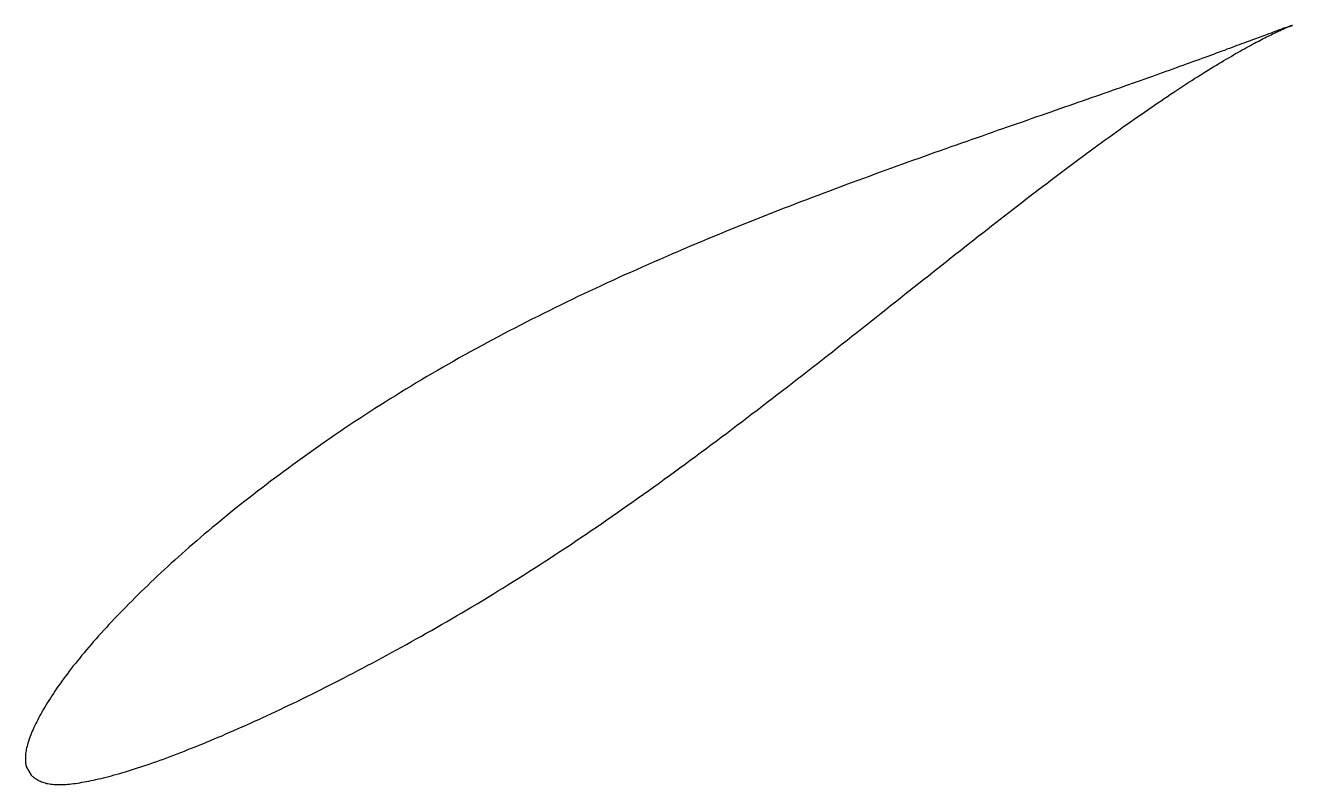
# Model space of a CAD drawing. Header units: metres. Extents: x -40 to 80, y -24 to 48.
import ezdxf

# ---------------------------------------------------------------- set-up
doc = ezdxf.new("R2010")
doc.units = ezdxf.units.M

msp = doc.modelspace()

# ---------------------------------------------------------------- linework, layer by layer
msp.add_lwpolyline([(80.41, 47.82), (80.41, 47.82), (80.4, 47.82), (80.39, 47.82), (80.37, 47.81), (80.35, 47.81), (80.32, 47.8), (80.28, 47.79), (80.25, 47.77), (80.2, 47.76), (80.15, 47.74), (80.1, 47.72), (80.04, 47.7), (79.98, 47.68), (79.91, 47.66), (79.83, 47.63), (79.75, 47.6), (79.67, 47.57), (79.58, 47.54), (79.49, 47.51), (79.39, 47.47), (79.28, 47.44), (79.18, 47.4), (79.06, 47.35), (78.94, 47.31), (78.82, 47.27), (78.69, 47.22), (78.56, 47.17), (78.42, 47.12), (78.28, 47.06), (78.13, 47.01), (77.98, 46.95), (77.82, 46.89), (77.66, 46.83), (77.49, 46.77), (77.32, 46.71), (77.14, 46.64), (76.96, 46.57), (76.77, 46.5), (76.58, 46.43), (76.38, 46.36), (76.18, 46.29), (75.98, 46.21), (75.77, 46.13), (75.55, 46.05), (75.33, 45.97), (75.11, 45.89), (74.88, 45.8), (74.65, 45.71), (74.41, 45.63), (74.16, 45.54), (73.92, 45.44), (73.66, 45.35), (73.41, 45.26), (73.14, 45.16), (72.88, 45.06), (72.61, 44.96), (72.33, 44.86), (72.05, 44.76), (71.77, 44.66), (71.48, 44.55), (71.18, 44.44), (70.88, 44.34), (70.58, 44.23), (70.28, 44.12), (69.96, 44), (69.65, 43.89), (69.33, 43.77), (69, 43.66), (68.67, 43.54), (68.34, 43.42), (68, 43.3), (67.66, 43.18), (67.32, 43.05), (66.97, 42.93), (66.61, 42.8), (66.25, 42.68), (65.89, 42.55), (65.52, 42.42), (65.15, 42.29), (64.78, 42.15), (64.4, 42.02), (64.02, 41.89), (63.63, 41.75), (63.24, 41.61), (62.85, 41.47), (62.45, 41.33), (62.05, 41.19), (61.64, 41.05), (61.23, 40.91), (60.82, 40.76), (60.4, 40.62), (59.98, 40.47), (59.56, 40.32), (59.13, 40.17), (58.7, 40.02), (58.26, 39.87), (57.83, 39.72), (57.39, 39.57), (56.94, 39.41), (56.49, 39.25), (56.04, 39.1), (55.59, 38.94), (55.13, 38.78), (54.67, 38.62), (54.2, 38.46), (53.73, 38.29), (53.26, 38.13), (52.79, 37.96), (52.31, 37.8), (51.83, 37.63), (51.35, 37.46), (50.87, 37.29), (50.38, 37.12), (49.89, 36.95), (49.4, 36.78), (48.9, 36.6), (48.4, 36.43), (47.9, 36.25), (47.4, 36.07), (46.89, 35.89), (46.38, 35.71), (45.87, 35.53), (45.36, 35.35), (44.84, 35.16), (44.33, 34.98), (43.81, 34.79), (43.29, 34.61), (42.76, 34.42), (42.24, 34.23), (41.71, 34.04), (41.18, 33.84), (40.65, 33.65), (40.12, 33.45), (39.58, 33.26), (39.05, 33.06), (38.51, 32.86), (37.97, 32.66), (37.43, 32.46), (36.88, 32.26), (36.34, 32.05), (35.8, 31.85), (35.25, 31.64), (34.7, 31.43), (34.15, 31.23), (33.6, 31.01), (33.05, 30.8), (32.5, 30.59), (31.95, 30.38), (31.39, 30.16), (30.84, 29.94), (30.28, 29.72), (29.73, 29.5), (29.17, 29.28), (28.61, 29.06), (28.05, 28.84), (27.49, 28.61), (26.94, 28.38), (26.38, 28.16), (25.82, 27.93), (25.26, 27.69), (24.7, 27.46), (24.14, 27.23), (23.57, 26.99), (23.01, 26.76), (22.45, 26.52), (21.89, 26.28), (21.33, 26.04), (20.77, 25.79), (20.21, 25.55), (19.65, 25.31), (19.09, 25.06), (18.53, 24.81), (17.97, 24.56), (17.41, 24.31), (16.85, 24.06), (16.3, 23.81), (15.74, 23.55), (15.18, 23.3), (14.63, 23.04), (14.07, 22.78), (13.52, 22.52), (12.96, 22.26), (12.41, 22), (11.86, 21.73), (11.31, 21.47), (10.76, 21.2), (10.21, 20.93), (9.67, 20.66), (9.12, 20.39), (8.58, 20.12), (8.03, 19.84), (7.49, 19.57), (6.95, 19.29), (6.41, 19.01), (5.88, 18.73), (5.34, 18.45), (4.81, 18.17), (4.27, 17.89), (3.74, 17.6), (3.22, 17.32), (2.69, 17.03), (2.16, 16.74), (1.64, 16.45), (1.12, 16.16), (0.6, 15.87), (0.08, 15.57), (-0.43, 15.28), (-0.94, 14.98), (-1.45, 14.68), (-1.96, 14.39), (-2.47, 14.09), (-2.97, 13.79), (-3.47, 13.48), (-3.97, 13.18), (-4.47, 12.88), (-4.96, 12.57), (-5.45, 12.27), (-5.94, 11.96), (-6.43, 11.65), (-6.91, 11.34), (-7.39, 11.03), (-7.87, 10.72), (-8.35, 10.41), (-8.82, 10.1), (-9.29, 9.79), (-9.76, 9.47), (-10.22, 9.16), (-10.68, 8.85), (-11.14, 8.53), (-11.6, 8.22), (-12.05, 7.9), (-12.5, 7.59), (-12.95, 7.27), (-13.39, 6.95), (-13.84, 6.64), (-14.28, 6.32), (-14.71, 6), (-15.14, 5.68), (-15.57, 5.37), (-16, 5.05), (-16.42, 4.73), (-16.85, 4.42), (-17.26, 4.1), (-17.68, 3.78), (-18.09, 3.47), (-18.5, 3.15), (-18.9, 2.83), (-19.3, 2.52), (-19.7, 2.2), (-20.1, 1.89), (-20.49, 1.57), (-20.88, 1.26), (-21.26, 0.94), (-21.64, 0.63), (-22.02, 0.32), (-22.4, 0.01), (-22.77, -0.31), (-23.14, -0.62), (-23.5, -0.93), (-23.86, -1.24), (-24.22, -1.55), (-24.57, -1.85), (-24.92, -2.16), (-25.27, -2.47), (-25.61, -2.77), (-25.95, -3.08), (-26.29, -3.38), (-26.62, -3.69), (-26.95, -3.99), (-27.27, -4.29), (-27.59, -4.59), (-27.91, -4.89), (-28.22, -5.18), (-28.53, -5.48), (-28.84, -5.78), (-29.14, -6.07), (-29.44, -6.36), (-29.73, -6.65), (-30.02, -6.94), (-30.31, -7.23), (-30.59, -7.52), (-30.87, -7.8), (-31.15, -8.09), (-31.42, -8.37), (-31.68, -8.65), (-31.95, -8.93), (-32.21, -9.21), (-32.46, -9.48), (-32.71, -9.76), (-32.96, -10.03), (-33.2, -10.3), (-33.44, -10.57), (-33.68, -10.84), (-33.91, -11.1), (-34.13, -11.36), (-34.36, -11.63), (-34.58, -11.89), (-34.79, -12.14), (-35, -12.4), (-35.21, -12.65), (-35.41, -12.91), (-35.61, -13.15), (-35.8, -13.4), (-35.99, -13.65), (-36.17, -13.89), (-36.36, -14.13), (-36.53, -14.37), (-36.7, -14.61), (-36.87, -14.85), (-37.04, -15.08), (-37.2, -15.31), (-37.35, -15.54), (-37.5, -15.76), (-37.65, -15.99), (-37.79, -16.21), (-37.93, -16.43), (-38.06, -16.64), (-38.2, -16.86), (-38.32, -17.07), (-38.44, -17.27), (-38.56, -17.48), (-38.67, -17.68), (-38.78, -17.88), (-38.89, -18.07), (-38.99, -18.27), (-39.09, -18.46), (-39.18, -18.64), (-39.27, -18.83), (-39.36, -19.01), (-39.44, -19.19), (-39.51, -19.36), (-39.59, -19.53), (-39.65, -19.7), (-39.72, -19.87), (-39.78, -20.03), (-39.83, -20.19), (-39.88, -20.34), (-39.93, -20.5), (-39.97, -20.65), (-40.01, -20.8), (-40.05, -20.94), (-40.08, -21.08), (-40.1, -21.22), (-40.12, -21.36), (-40.14, -21.49), (-40.15, -21.62), (-40.16, -21.74), (-40.17, -21.86), (-40.17, -21.98), (-40.17, -22.09), (-40.16, -22.2), (-40.15, -22.3), (-40.14, -22.4), (-40.13, -22.49), (-40.11, -22.57), (-40.1, -22.65), (-40.08, -22.71), (-40.07, -22.76), (-40.06, -22.79), (-39.61, -23.55), (-39.6, -23.56), (-39.58, -23.57), (-39.55, -23.6), (-39.51, -23.63), (-39.46, -23.68), (-39.39, -23.73), (-39.31, -23.79), (-39.23, -23.85), (-39.14, -23.91), (-39.05, -23.97), (-38.95, -24.03), (-38.85, -24.08), (-38.74, -24.13), (-38.63, -24.18), (-38.52, -24.22), (-38.4, -24.26), (-38.27, -24.29), (-38.15, -24.33), (-38.02, -24.35), (-37.88, -24.38), (-37.74, -24.4), (-37.6, -24.42), (-37.45, -24.43), (-37.3, -24.44), (-37.15, -24.45), (-36.99, -24.45), (-36.83, -24.45), (-36.66, -24.45), (-36.49, -24.44), (-36.32, -24.43), (-36.14, -24.42), (-35.96, -24.4), (-35.77, -24.38), (-35.58, -24.35), (-35.39, -24.33), (-35.19, -24.3), (-34.99, -24.27), (-34.78, -24.23), (-34.57, -24.19), (-34.35, -24.15), (-34.13, -24.11), (-33.91, -24.06), (-33.68, -24.01), (-33.45, -23.96), (-33.21, -23.91), (-32.97, -23.85), (-32.73, -23.79), (-32.48, -23.73), (-32.23, -23.67), (-31.97, -23.6), (-31.71, -23.53), (-31.44, -23.46), (-31.18, -23.38), (-30.9, -23.3), (-30.63, -23.22), (-30.35, -23.13), (-30.06, -23.05), (-29.78, -22.96), (-29.49, -22.86), (-29.19, -22.77), (-28.89, -22.67), (-28.59, -22.56), (-28.29, -22.46), (-27.98, -22.35), (-27.67, -22.24), (-27.35, -22.13), (-27.03, -22.01), (-26.71, -21.89), (-26.38, -21.77), (-26.05, -21.65), (-25.72, -21.52), (-25.38, -21.39), (-25.04, -21.26), (-24.7, -21.12), (-24.35, -20.98), (-24, -20.84), (-23.64, -20.7), (-23.29, -20.55), (-22.93, -20.41), (-22.56, -20.25), (-22.2, -20.1), (-21.83, -19.94), (-21.45, -19.79), (-21.08, -19.62), (-20.7, -19.46), (-20.32, -19.29), (-19.93, -19.12), (-19.54, -18.95), (-19.15, -18.78), (-18.76, -18.6), (-18.36, -18.42), (-17.96, -18.24), (-17.56, -18.05), (-17.16, -17.87), (-16.75, -17.68), (-16.34, -17.49), (-15.92, -17.29), (-15.51, -17.09), (-15.09, -16.89), (-14.67, -16.69), (-14.25, -16.49), (-13.82, -16.28), (-13.39, -16.07), (-12.96, -15.86), (-12.53, -15.64), (-12.09, -15.43), (-11.66, -15.21), (-11.22, -14.98), (-10.78, -14.76), (-10.33, -14.53), (-9.89, -14.3), (-9.44, -14.07), (-8.99, -13.84), (-8.54, -13.6), (-8.08, -13.36), (-7.63, -13.12), (-7.17, -12.88), (-6.71, -12.63), (-6.25, -12.38), (-5.78, -12.13), (-5.32, -11.88), (-4.85, -11.62), (-4.38, -11.36), (-3.91, -11.11), (-3.44, -10.84), (-2.97, -10.58), (-2.49, -10.31), (-2.02, -10.04), (-1.54, -9.77), (-1.06, -9.5), (-0.58, -9.22), (-0.1, -8.95), (0.38, -8.67), (0.86, -8.38), (1.35, -8.1), (1.84, -7.81), (2.32, -7.52), (2.81, -7.23), (3.3, -6.94), (3.79, -6.64), (4.28, -6.34), (4.77, -6.04), (5.26, -5.74), (5.75, -5.44), (6.24, -5.13), (6.73, -4.82), (7.23, -4.51), (7.72, -4.19), (8.22, -3.88), (8.71, -3.56), (9.21, -3.24), (9.7, -2.92), (10.2, -2.59), (10.69, -2.27), (11.19, -1.94), (11.69, -1.61), (12.18, -1.28), (12.68, -0.94), (13.18, -0.61), (13.67, -0.27), (14.17, 0.07), (14.67, 0.41), (15.17, 0.75), (15.66, 1.09), (16.16, 1.44), (16.66, 1.79), (17.15, 2.14), (17.65, 2.49), (18.15, 2.84), (18.64, 3.19), (19.14, 3.55), (19.63, 3.9), (20.13, 4.26), (20.62, 4.62), (21.12, 4.97), (21.61, 5.33), (22.11, 5.7), (22.6, 6.06), (23.09, 6.42), (23.59, 6.78), (24.08, 7.15), (24.57, 7.51), (25.06, 7.88), (25.55, 8.25), (26.04, 8.62), (26.53, 8.98), (27.02, 9.35), (27.51, 9.72), (27.99, 10.09), (28.48, 10.46), (28.96, 10.83), (29.45, 11.2), (29.93, 11.57), (30.42, 11.94), (30.9, 12.31), (31.38, 12.68), (31.86, 13.06), (32.34, 13.43), (32.82, 13.8), (33.3, 14.17), (33.78, 14.54), (34.25, 14.91), (34.73, 15.28), (35.2, 15.65), (35.67, 16.02), (36.14, 16.39), (36.62, 16.76), (37.08, 17.13), (37.55, 17.5), (38.02, 17.87), (38.48, 18.23), (38.95, 18.6), (39.41, 18.97), (39.87, 19.33), (40.33, 19.7), (40.79, 20.06), (41.25, 20.42), (41.71, 20.78), (42.16, 21.15), (42.61, 21.5), (43.07, 21.86), (43.52, 22.22), (43.97, 22.58), (44.41, 22.93), (44.86, 23.29), (45.3, 23.64), (45.75, 23.99), (46.19, 24.34), (46.63, 24.69), (47.06, 25.03), (47.5, 25.38), (47.93, 25.72), (48.37, 26.06), (48.8, 26.4), (49.23, 26.74), (49.65, 27.08), (50.08, 27.41), (50.5, 27.74), (50.93, 28.08), (51.34, 28.4), (51.76, 28.73), (52.18, 29.06), (52.59, 29.38), (53.01, 29.7), (53.42, 30.02), (53.82, 30.33), (54.23, 30.65), (54.63, 30.96), (55.03, 31.27), (55.43, 31.58), (55.83, 31.88), (56.23, 32.19), (56.62, 32.49), (57.01, 32.78), (57.4, 33.08), (57.79, 33.37), (58.17, 33.66), (58.55, 33.95), (58.93, 34.23), (59.31, 34.52), (59.68, 34.8), (60.06, 35.07), (60.43, 35.35), (60.79, 35.62), (61.16, 35.89), (61.52, 36.15), (61.88, 36.42), (62.24, 36.68), (62.59, 36.93), (62.95, 37.19), (63.29, 37.44), (63.64, 37.69), (63.99, 37.93), (64.33, 38.18), (64.67, 38.42), (65, 38.65), (65.33, 38.89), (65.66, 39.12), (65.99, 39.35), (66.32, 39.57), (66.64, 39.79), (66.95, 40.01), (67.27, 40.23), (67.58, 40.44), (67.89, 40.65), (68.2, 40.86), (68.5, 41.06), (68.8, 41.26), (69.1, 41.46), (69.39, 41.65), (69.68, 41.84), (69.97, 42.03), (70.25, 42.22), (70.53, 42.4), (70.81, 42.58), (71.09, 42.75), (71.36, 42.92), (71.62, 43.09), (71.89, 43.26), (72.15, 43.42), (72.41, 43.58), (72.66, 43.74), (72.91, 43.89), (73.16, 44.04), (73.4, 44.19), (73.64, 44.33), (73.87, 44.47), (74.1, 44.61), (74.33, 44.74), (74.56, 44.87), (74.78, 45), (74.99, 45.13), (75.21, 45.25), (75.42, 45.37), (75.62, 45.48), (75.82, 45.6), (76.02, 45.71), (76.21, 45.81), (76.4, 45.92), (76.59, 46.02), (76.77, 46.12), (76.95, 46.21), (77.12, 46.3), (77.29, 46.39), (77.45, 46.48), (77.61, 46.56), (77.77, 46.64), (77.92, 46.72), (78.07, 46.79), (78.22, 46.86), (78.36, 46.93), (78.49, 47), (78.62, 47.06), (78.75, 47.12), (78.87, 47.18), (78.99, 47.24), (79.1, 47.29), (79.21, 47.34), (79.31, 47.39), (79.41, 47.43), (79.51, 47.47), (79.6, 47.51), (79.68, 47.55), (79.77, 47.58), (79.84, 47.61), (79.91, 47.64), (79.98, 47.67), (80.04, 47.7), (80.1, 47.72), (80.16, 47.74), (80.2, 47.76), (80.25, 47.77), (80.29, 47.78), (80.32, 47.8), (80.35, 47.8), (80.37, 47.81), (80.39, 47.82), (80.4, 47.82), (80.41, 47.82), (80.41, 47.82)], close=True)

doc.saveas('drawing.dxf')
